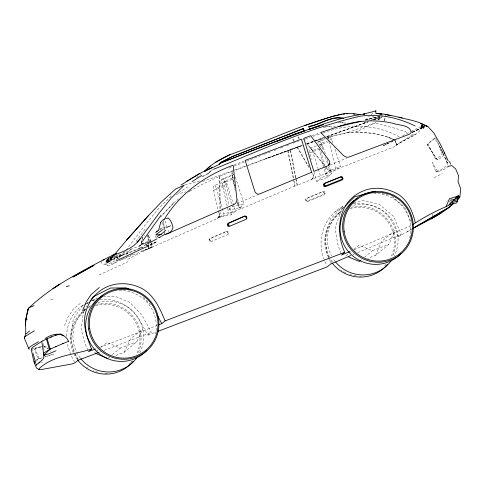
<?xml version="1.0" encoding="UTF-8"?>
<svg xmlns="http://www.w3.org/2000/svg" width="485" height="485" viewBox="0 0 485 485"><rect width="100%" height="100%" fill="white"/><g stroke="black" fill="none" stroke-linecap="round" stroke-linejoin="round"><path stroke-width="0.36" stroke-dasharray="2.42 1.82" d="M364.417 121.887L364.417 123.087L366.157 121.765M219.984 212.2L219.632 215.522L217.401 218.462L148.349 248.823L148.246 245.18M307.369 201.645L307.375 201.002L306.435 200.578L306.09 199.644L306.508 198.65L323.228 191.478L324.477 191.799L325.156 193.594L324.465 194.746L307.369 201.645L306.114 201.323L305.477 199.59L306.205 198.486L323.228 191.478M412.499 132.029L424.017 126.646L423.296 127.003L420.483 126.724L421.623 128.337C416.269 137.146 404.441 138.977 396.597 144.851L394.069 146.943L331.716 171.108L328.406 170.308L326.193 167.962M295.789 178.619L297.105 185.294L311.619 179.523L313.262 177.48L313.389 174.733L312.267 172.793M422.762 125.718L421.52 126.506L420.944 127.664L421.447 127.876L423.15 125.045M384.259 120.765L384.611 117.94M66.633 336.25C66.778 323.01 73.556 309.46 85.924 303.774L82.559 305.459M83.596 311.049L81.207 329.303L84.802 343.259L88.209 350.97M142.869 237.42L141.22 244.434L142.226 237.886L144.481 235.11M147.434 235.407L149.786 241.597C146.082 241.718 142.056 242.852 139.662 245.853L139.189 248.544L142.881 246.065M423.617 126.142L423.453 127.028L424.175 127.676L423.284 128.701L420.956 127.476M217.401 218.462L219.584 216.001L220.323 212.285M139.662 245.853L140.935 245.004L141.79 240.778M448.813 166.203L444.527 169.144L438.719 171.538L437.458 171.035L436.167 169.404L432.329 162.427L435.918 171.933C440.15 170.344 444.466 168.253 447.352 164.645L447.14 162.693L447.758 160.244M384.447 120.753L385.175 117.891M385.351 117.182L385.896 115.036M107.749 259.166L107.385 260.548L107.894 261.294L114.806 258.456L114.333 258.244L107.385 260.548L108.628 259.523L109.343 257.687L107.349 262.258L106.839 261.512L107.294 259.99L108.895 257.517M446.794 201.117L447.303 200.693M322.986 191.872L323.853 192.357L324.216 193.321L323.913 194.309L307.375 201.002M432.147 216.11L432.82 213.982M422.453 126.306L422.671 125.645L423.272 125.682L422.968 127.785L423.66 128.44M343.804 207.113L341.343 209.944L335.062 227.701L337.657 243.828L341.191 254.382M117.049 258.165L117.606 257.153L116.382 256.256L115.824 257.268L117.049 258.165L117.928 257.984L120.716 254.643L119.898 254.043M64.535 325.574L68.027 317.081L72.72 309.873L80.898 302.798M211.005 241.051L210.053 240.633L209.696 239.699L210.108 238.699L226.434 231.678L226.689 231.193L227.944 231.521L228.629 233.321L227.944 234.467L210.969 241.609L209.702 241.294L209.041 239.56L209.762 238.456L226.689 231.193M108.628 259.523L107.894 261.294L109.549 260.093M375.748 255.28L381.537 241.536L394.711 230.575L388.849 244.373L375.748 255.28L367.557 258.39M306.114 201.323L306.435 200.578M101.868 261.209L101.329 262.403L101.729 263.319L108.895 266.022L134.212 253.382M421.047 125.773L422.126 124.881L421.047 125.773L422.726 125.506M421.677 125.973L421.174 125.506M124.215 352.243L130.307 339.203L142.814 328.8L136.715 341.834L124.215 352.243L114.636 355.893M111.689 257.147L110.61 259.057L109.737 258.693L110.283 257.729L110.835 257.929L111.283 258.141L110.738 259.099L110.586 257.662L109.737 258.693L110.738 259.099L109.737 258.693M435.7 137.825L447.14 162.693L448.128 160.638M105.845 262.227L107.961 258.754L106.391 261.269L108.088 261.579L107.64 262.427L105.845 262.227L108.876 260.13L107.621 259.233L106.93 259.996L109.374 257.28M421.52 126.506L420.944 127.664L421.441 126.718L423.781 127.943L424.175 127.676M434.572 138.152L429.219 142.402L427.382 144.766L436.385 158.462L437.858 159.874L442.065 156.976L443.836 154.63L439.598 146.215L434.621 138.589L427.382 144.766L436.385 158.462L434.912 157.952L432.117 152.278M106.597 262.27L107.046 261.421L108.088 261.579L106.391 261.269L107.046 261.421M209.702 241.294L210.053 240.633M111.204 257.22L110.168 257.056L109.713 257.899L110.75 258.062L111.204 257.22L120.716 254.643M434.621 138.589L435.142 137.649M110.75 258.062L111.326 257.984L111.865 257.026M110.289 258.887L110.835 257.929M110.61 259.057L111.847 257.001M114.806 258.456L114.266 259.42L109.877 261.409L106.839 261.512L113.787 259.208L114.333 258.244M107.64 262.427L106.833 262.258L107.791 260.712M115.824 257.268L116.697 257.086L119.492 253.746M112.162 257.292L107.009 263.731L106.924 264.834L107.712 265.586M421.726 128.034L422.211 127.282M423.284 128.701L423.781 127.943M422.126 124.687L421.732 125.282L422.126 125.221L421.144 124.797M82.692 305.532L73.253 319.003L70.768 337.99L74.357 351.952M83.693 310.315L86.694 306.029M107.294 259.99L108.349 258.487L108.798 258.65M107.621 259.233L106.797 260.233L108.094 261.088L108.755 260.906L111.574 257.577L111.805 258.19L111.283 259.263L108.822 259.469L106.833 262.258M108.876 260.13L108.094 261.088M126.415 254.673L129.919 249.878M136.049 241.494L146.124 227.708M313.262 177.48L311.885 179.298L331.983 170.89L329.442 170.405L325.289 166.282M126.167 250.054L145.621 224.379L158.28 208.841L171.878 195.461L170.344 194.643M112.866 256.08L111.089 258.408L112.356 256.917M201.687 176.74C207.441 175.606 210.132 170.647 215.122 168.374M208.235 173.624L210.351 171.156M36.339 361.101L38.085 359.021L34.411 349.103L41.443 346.787M219.584 216.001L217.741 218.177L242.336 208.107L240.311 207.719L238.565 205.688L237.698 201.226M365.514 120.213L369.352 116.218M395.687 145.888L396.597 144.851L412.838 134.636L414.123 134.854L416.3 133.993M125.233 251.194L118.455 258.838M107.84 262.433C114.727 256.25 125.469 256.147 131.441 248.556M311.619 179.523C313.74 177.983 313.783 174.946 312.152 173.036M106.797 260.233L109.452 257.905L110.707 258.796M160.341 217.056L173.866 202.736L161.105 216.304M124.19 252.236C118.898 258.287 111.841 265.04 103.093 263.846M328.575 257.68L326.938 252.74L325.065 236.353L330.564 218.911L343.622 205.937C324.016 215.789 315.838 240.317 324.489 260.239M228.629 233.321L227.659 233.133L227.289 232.169L227.944 231.521M451.82 199.984L452.838 198.965M341.343 209.944L343.974 207.331M140.935 245.004L142.699 243.361M196.607 177.704L201.184 173.818M323.853 192.357L324.477 191.799M115.43 262.142L112.872 264.361L111.077 262.943M378.694 119.898L381.919 117.127M371.001 114.781L373.292 112.829M353.147 203.882C362.513 202.257 372.165 204.985 380.428 209.453C390.267 215.661 394.699 226.21 398.452 236.656L401.253 234.297L393.529 216.365L379.707 204.652L362.992 200.584L354.383 202.96M316.311 145.803L310.982 147.834L309.63 148.956L309.648 152.872L311.267 159.456M325.332 153.678L323.04 146.531L321.64 143.772L320.288 144.906L320.294 146.864M314.322 171.902L316.663 181.42L321.064 177.746L331.734 173.685L329.218 165.821M316.663 181.42L327.314 177.371L331.734 173.685M233.782 205.464L226.938 184.009L225.555 181.238L214.879 185.306L213.558 186.41L213.594 190.302L219.59 217.213L231.296 214.77L235.607 211.181L234.012 206.18M221.651 179.674L222.973 178.577L233.655 174.497L232.327 175.6L221.651 179.674L222.051 183.263L227.235 206.543M225.555 181.238L224.228 182.342L224.264 186.234L228.95 205.258M83.566 310.891L86.142 308.751A35.55 35.223 50.2 0 0 77.073 352.898M234.661 187.81L231.587 171.745L302.252 145.148M295.644 177.874L290.091 149.701L290.357 149.477L295.911 177.655M290.091 149.701L302.252 145.312M325.756 167.398L306.95 143.924L307.217 143.705L324.829 165.706M219.59 217.213L223.894 213.63L235.607 211.181M227.392 207.271L228.041 210.181L232.351 206.598L244.07 204.143L235.407 176.964M318.081 143.493L317.93 142.05L319.288 140.917L325.314 138.619M228.041 210.181L239.76 207.725L244.07 204.143M94.436 352.88L95.575 351.934M96.139 351.461L98.413 349.57M101.256 347.205L106.936 342.477L120.298 348.097L136.715 341.834M237.462 202.415C237.583 205.034 238.662 208.859 242.033 208.362L297.372 185.07L296.056 178.395M319.033 148.58L325.32 174.206L329.745 170.526L340.464 166.428L334.298 147.131M109.501 357.081L107.797 358.5L109.846 357.718M112.344 354.717L120.298 348.097M99.874 299.293C110.228 298.196 120.759 301.555 128.937 307.902C138.019 314.741 142.044 325.805 148.028 335.117L151.356 332.346L142.196 315.456L129.822 302.367L115.66 296.553L103.772 296.674M338.003 213.861L340.573 211.721A35.55 35.223 50.2 0 0 331.51 255.862M346.023 255.862L348.836 253.522M349.4 253.055L351.085 251.648M353.898 249.308L358.961 245.095L372.365 250.684L388.849 244.373M360.494 260.56L361.628 259.62M364.453 257.268L372.365 250.684M189.871 191.072L202.803 184.058L219.802 176.273L231.915 171.472L234.661 185.603M326.617 138.728L328.624 137.964L329.994 136.825L331.782 139.268L333.153 143.554M325.32 174.206L336.002 170.126L340.464 166.428M231.587 171.745L231.915 171.472M148.349 248.823L148.689 248.544L148.192 235.528M377.766 119.922L381.192 117.2M173.539 203.003L180.311 197.68M374.117 115.739L367.891 120.444M377.851 119.904L381.452 117.158M434.912 157.952L436.045 158.922L440.301 156.14L442.126 153.939L439.252 146.403L443.211 152.781L447.14 162.693L448.928 161.402M188.404 192.042L190.199 190.805M178.801 192.642L188.459 186.47M159.347 230.096L163.293 227.683L167.01 227.271L164.694 219.947M398.452 236.656L411.656 229.156M376.166 121.844L374.705 123.002L356.275 131.908L347.193 132.708L336.414 134.818L327.266 137.322M437.458 171.035L435.918 171.933L438.719 171.538M406.848 232.091L411.383 229.435M209.95 171.49L214.722 168.707M335.608 211.563L343.525 206.95M160.79 236.668L159.535 237.389L155.831 237.28L155.37 235.079M395.166 140.789L396.597 144.851L414.123 134.854M162.045 229.908L166.385 227.598M147.337 248.86L143.033 251.127L140.899 250.981M35.702 360.27L38.085 359.021L42.153 357.918M141.299 244.161L146.118 241.973M127.707 259.36L139.959 253.018M146.215 247.211L156.885 241.724L145.664 246.095M392.899 141.274L383.35 145.652L388.655 142.948M402.58 135.855L410.54 131.799M411.201 131.459L420.483 126.724M86.7 303.495L88.034 302.816M92.041 300.785L97.388 298.069L91.98 300.748M412.444 132.211L424.345 126.27M86.597 303.44L87.943 302.767M146.009 247.083L156.885 241.724L145.73 246.101M434.178 177.631L442.12 173.769M202.736 176.103L208.677 173.26M86.651 303.501L88.015 302.846M37.818 358.7L42.389 357.7M148.119 245.337L148.374 248.514L152.12 247.338L151.866 246.871L143.033 251.127L152.12 247.338L152.138 244.731L151.387 242.621M383.35 145.652L392.838 141.22M412.462 132.059L423.296 127.003M99.189 274.989L128.167 261.621M411.995 132.514L424.957 126.567L411.122 132.872M149.786 241.597L145.33 243.628L143.348 243.409M113.399 256.565L109.713 257.899L111.326 257.984L114.866 257.008L117.606 257.153M371.413 120.147L379.749 116.57M130.441 249.654L150.532 241.1M157.461 238.147L160.923 236.674M353.947 249.787L411.662 225.355M352.819 254.704L354.208 254.116M357.663 252.661L401.253 234.297M330.012 165.088L346.787 158.092M370.031 120.747L379.822 116.673M120.971 259.881L148.689 248.544M237.056 203.294L258.784 194.418M229.114 168.101L231.224 167.264M234.037 166.143L245.95 161.456M234.14 164.924L244.204 160.953M246.647 161.184L263.458 154.576M121.329 255.68L142.942 247.198M118.316 256.759L142.857 247.192M264.161 154.303L271.212 151.599M274.037 150.52L277.559 149.174M280.385 148.095L283.913 146.743M286.732 145.664L288.848 144.857M293.079 143.239L295.195 142.426M327.987 137.594L329.994 136.825M317.93 142.05L325.95 138.983M319.288 140.917L321.07 143.366L327.096 141.062M329.776 140.038L331.782 139.268M222.973 178.577L224.725 181.044L234.74 177.219M318.984 145.397L328.339 141.82M222.051 183.263L232.733 179.189L232.327 175.6M318.978 144.785L321.64 143.772M310.982 147.834L312.376 150.593L318.378 148.307M321.046 147.294L323.04 146.531M214.879 185.306L216.268 188.077L226.938 184.009M309.648 152.872L319.639 149.071M213.594 190.302L224.264 186.234M99.771 347.315L156.867 325.538M99.195 352.237L100.607 351.704M104.129 350.358L151.356 332.346M148.028 335.117L155.721 332.189M160.092 228.89L163.293 227.683M302.343 145.585L265.477 158.892L287.969 150.344L293.498 178.007M306.599 144.051L315.104 140.977M315.814 140.723L325.738 137.14M326.447 136.885L368.273 121.783M373.238 119.995L382.453 116.667L373.226 119.941L381.743 116.921M202.548 181.469L245.671 165.997M246.374 165.749L302.1 145.609M307.078 143.815L313.48 141.511M314.189 141.256L324.144 137.667M326.987 136.643L368.23 121.79M306.508 143.639L323.543 137.588M327.096 136.327L367.551 121.959M327.381 137.394L347.193 132.708L374.705 123.002L396.566 128.707L408.528 132.92M297.335 141.675L298.766 141.19M302.343 139.977L304.489 139.256M305.204 139.013L310.212 137.322M313.074 136.352L322.373 133.205M306.95 143.924L313.249 141.826M316.05 140.892L324.447 138.092M107.349 262.258L109.877 261.409M311.764 135.588L320.3 132.817M45.184 356.814L53.514 354.086L45.008 357.002M450.329 199.559L452.366 198.929M41.14 362.44L42.419 362.046M449.837 200.717L452.553 199.911M448.952 201.451L450.989 200.845M34.411 349.103C38.752 347.866 44.183 344.902 48.027 348.867C43.177 343.853 36.563 347.769 31.034 349.061M323.089 132.963C347.818 123.329 376.384 123.905 399.652 137.073M365.235 120.086L378.221 116.455M184.93 184.997L199.778 180.869M366.023 119.971L379.185 116.558M176.273 194.346L185.803 191.921M365.26 119.953L379.179 116.503M335.59 126.543L332.704 127.143L331.188 126.446L327.781 126.391L325.023 126.918M114.866 257.008L110.337 257.947L111.326 257.984M92.108 300.894L94.933 300.312M323.246 127.513L327.381 126.724L330.77 126.791L332.225 127.537M50.537 299.706L53.023 299.306M347.193 132.708C363.095 131.247 379.658 133.478 394.341 139.832M31.543 349.539L32.422 349.521L32.956 352.971M114.011 256.286L116.382 256.256M340.318 122.402L345.878 123.069M337.948 122.547L342.222 122.644L345.896 123.439M356.275 131.908C369.4 132.575 383.12 133.939 394.929 140.11L396.597 144.851M441.702 152.642L443.211 152.781M305.477 199.59L306.09 199.644M43.862 346.351L46.002 346.636L47.5 347.387M209.041 239.56L209.696 239.699M381.986 193.376L387.83 194.764M324.216 193.321L325.156 193.594M411.783 134.272L412.838 134.636M111.283 258.141L110.283 257.729M387.909 137.116L394.929 140.11M113.787 259.208L114.266 259.42M436.045 158.922L437.858 159.874M226.434 231.678L227.289 232.169M392.571 139.007L394.141 139.995M107.482 260.033L108.755 260.906M118.71 254.971L119.941 255.868M116.697 257.086L117.928 257.984M391.904 196.431L404.623 207.125L411.165 222.3M126.561 251.03L127.585 252.115M143.36 296.947L150.58 304.58M49.597 350.406L50.373 351.31M394.669 140.329L395.833 141.947M297.014 147.137L309.121 167.858M297.287 146.913L308.521 166.325M74.641 362.234L70.986 355.214M38.715 358.282L35.308 348.685M148.337 235.328L151.144 241.991M427.946 143.651L432.232 152.29M168.277 230.363L168.944 231.709M75.211 353.88L78.049 360.307M325.059 261.548L326.769 265.489M70.701 354.535L67.56 345.174L67.282 342.937M151.005 244.737L151.866 246.871M298.524 136.685L299.306 138.655M293.225 138.758L294.013 140.735M151.15 242.015L149.168 236.971M298.087 137.043L298.827 139.056M292.794 139.116L293.777 141.802M328.812 258.384L330.443 263.325M327.157 159.395L328.988 165.112M321.07 143.366L323.58 151.229M325.411 156.946L327.69 164.094M328.606 166.955L329.745 170.526M312.376 150.593L318.093 168.459M318.324 169.174L321.064 177.746M224.725 181.044L232.351 206.598M216.268 188.077L223.894 213.63M445.818 157.904L447.14 162.693M329.012 141.565L336.002 170.126M320.84 151.017L327.314 177.371M232.733 179.189L234.534 186.507M237.595 198.947L239.76 207.725M229.672 208.186L231.296 214.77M294.086 180.923L295.104 186.016M287.702 150.562L294.838 186.24M234.801 188.544L235.219 190.732M162.111 222.081L162.566 224.664M164.439 231.763L164.676 233.261M44.05 350.103L42.874 340.822M164.645 229.49L163.33 220.693L164.373 229.72M164.779 232.679L165.082 234.904M328.624 137.964L328.775 139.407M147.955 234.976L148.161 242.264M396.3 143.433L396.336 145.076M219.802 176.273L220.299 210.781M219.469 176.546L219.984 211.472M77.254 359.446A35.55 35.223 50.2 0 1 73.52 353.025M73.217 352.346A35.55 35.223 50.2 0 1 85.336 309.575M88.476 307.623A35.55 35.223 50.2 0 1 89.78 306.938M96.691 304.374A35.55 35.223 50.2 0 1 132.805 316.19A35.55 35.223 50.2 0 1 137.813 353.856M107.288 373.153A34.52 34.199 50.2 0 1 104.414 373.147M98.006 372.25A34.52 34.199 50.2 0 1 93.193 370.734M88.027 368.163A34.52 34.199 50.2 0 1 86.809 367.387M78.406 359.518A34.52 34.199 50.2 0 1 74.344 352.698M74.053 352.037A34.52 34.199 50.2 0 1 84.105 311.788M95.466 305.841A34.52 34.199 50.2 0 1 131.914 316.929A34.52 34.199 50.2 0 1 136.146 354.79M132.217 360.767A34.52 34.199 50.2 0 1 130.307 362.901M129.804 363.411A34.52 34.199 50.2 0 1 128.755 364.399M80.274 357.906A35.55 35.223 50.2 0 1 77.43 353.553M88.519 307.017A35.55 35.223 50.2 0 1 91.701 305.132M97.843 302.628A35.55 35.223 50.2 0 1 135.382 314.05A35.55 35.223 50.2 0 1 139.735 353.038M331.691 262.415A35.55 35.223 50.2 0 1 328.933 258.002M328.594 257.341A35.55 35.223 50.2 0 1 341.634 211.327M351.122 207.344A35.55 35.223 50.2 0 1 387.242 219.153A35.55 35.223 50.2 0 1 392.244 256.82M361.004 276.141A34.52 34.199 50.2 0 1 359.567 276.135M355.972 275.862A34.52 34.199 50.2 0 1 349.661 274.437M345.647 272.837A34.52 34.199 50.2 0 1 341.246 270.357M332.407 261.9A34.52 34.199 50.2 0 1 329.733 257.62M329.4 256.977A34.52 34.199 50.2 0 1 340.846 213.067M349.903 208.811A34.52 34.199 50.2 0 1 386.351 219.893A34.52 34.199 50.2 0 1 390.583 257.753M386.193 264.283A34.52 34.199 50.2 0 1 384.235 266.38M335.171 261.463A35.55 35.223 50.2 0 1 333.007 258.432M353.698 205.203A35.55 35.223 50.2 0 1 390.279 217.589A35.55 35.223 50.2 0 1 394.172 256.001M373.699 193.57A35.55 35.223 50.2 0 1 409.54 238.559M119.261 290.606A35.55 35.223 50.2 0 1 155.467 334.165M160.881 236.735L159.535 237.389L160.899 236.759"/><path stroke-width="0.73" d="M29.482 349.224L28.718 348.691L24.292 337.912C27.39 331.704 24.353 324.604 26.069 318.021L27.784 309.697L28.767 308.684L28.476 308.339C38.072 299.245 48.724 291.176 59.916 284.095L52.829 288.708M26.069 318.021L25.426 325.211M457.579 199.414L459.853 196.916L460.75 188.774L458.07 181.814L458.428 175.37L455.742 169.065L451.929 165.609L447.685 166.397M449.977 204.591L456.791 202.882L457.81 199.638L457.798 197.249L457.476 197.838M325.368 186.664L325.526 185.9L341.901 179.335L342.246 178.322L341.852 177.377L340.913 176.958L324.113 183.585L323.398 184.676L324.089 186.367L325.368 186.664L342.301 179.905L342.968 178.777L342.24 177.019L340.973 176.704L324.113 183.585M275.316 141.917C304.762 131.587 333.71 117.679 364.987 113.963L363.435 114.151L375.905 110.913L375.675 111.999L376.081 113.381L378.239 113.696M28.476 308.339L26.517 316.426L26.942 319.967M229.411 225.737L228.52 225.264L228.156 224.337L228.496 223.403L244.937 216.013L246.198 216.328L246.901 218.117L246.216 219.256L229.229 226.416L227.956 226.107L227.277 224.385L227.992 223.288L244.937 216.013M160.662 222.615L158.565 230.326L155.685 232.521M325.526 185.9L324.623 185.446L324.247 184.536L324.586 183.609M329.83 163.312L328.303 165.64L313.843 171.363L303.786 138.304L310.727 135.727L329.279 160.705L329.83 163.312L328.303 165.64M82.602 310.539L86.233 301.931L91.041 294.631L99.322 287.466M412.941 224.579C423.278 217.547 434.554 211.642 446.054 206.64L449.413 198.759L457.458 196.255L458.034 195.497L458.634 195.449L458.913 196.346L459.853 196.916M446.054 206.64L448.971 205.149L449.553 203.791M116.679 253.728L116.218 253.558L115.672 254.522L112.29 255.88M324.089 186.367L324.623 185.446M227.956 226.107L228.52 225.264M88.84 302.967L89.701 301.743M90.556 300.518L93.132 296.844L110.495 288.023L126.1 287.866L130.823 289.806M142.457 241.324L160.844 215.461M160.699 222.518L162.196 220.445L164.227 219.117M164.221 219.475C180.002 193.466 204.949 175.685 233.121 165.185L236.753 197.516C237.183 199.941 236.789 202.7 234.582 204.161L165.409 234.625M137.249 242.07L140.498 238.347L159.147 213.127L171.132 198.153L184.221 185.191L175.649 188.968L162.002 201.366L148.18 215.91L126.573 240.166L114.084 255.013M219.353 164.197L220.608 162.614L231.891 156.849L303.361 128.573L304.477 131.15M148.18 215.91L126.573 240.166M457.591 197.819L458.913 196.346L455.827 197.528M448.971 205.149L457.458 196.255M246.901 218.117L246.144 217.753L245.768 216.795L246.198 216.328M29.585 331L26.087 333.916M51.471 336.875L46.463 339.082L49.076 348.533L49.773 349.291L43.729 353.044L44.074 355.293L49.773 349.291L56.29 346.478M140.498 238.347C133.29 249.151 121.141 252.248 109.828 256.583C90.798 266.386 71.671 276.317 53.75 288.114M156.479 231.691L157.273 230.866M165.749 230.266L161.353 234.164L157.055 236.583M111.532 256.286L112.75 255.055L116.218 253.558M345.023 206.289L354.48 196.904L373.959 191.46L375.42 191.805M412.862 228.423C426.673 220.717 442.005 214.649 453.445 203.373M457.616 199.377L459.18 197.88L457.961 199.008M412.68 228.677L449.577 207.083L453.311 203.506M166.985 233.855C170.162 233.164 172.29 230.387 173.018 227.356C172.157 224.021 170.926 220.329 168.271 218.02L165.743 218.668M341.852 177.377L342.24 177.019M210.296 166.064L204.282 171.557L219.359 164.367L221.008 162.281L232.291 156.516L303.361 128.573M204.458 171.363C211.702 163.851 220.869 158.71 230.308 154.472M158.28 324.998L161.802 323.653L165.13 320.888C159.795 308.327 153.969 294.692 141.183 288.114C131.696 283.501 120.795 282.306 110.665 285.453C94.927 290.418 84.438 305.689 84.493 322.052C84.723 331.497 88.191 340.367 91.556 349.067L88.494 351.613L95.545 348.927M415.275 222.657C412.735 211.66 408.194 200.972 398.446 194.461C387.679 188.107 374.178 185.961 362.544 191.278C338.403 201.257 334.789 230.86 344.768 252.303L341.428 255.086L349.77 251.551M360.494 260.56L359.367 261.5L348.691 256.989M38.933 363.077L39.885 362.301M162.19 229.999L155.982 234.685M103.008 260.118L104.233 259.245M181.026 185.015L199.535 173.581L212.685 167.186M192.06 181.608L201.663 175.479M431.25 218.953L441.508 212.606M36.49 365.235L36.278 364.399M186.725 181.287L199.535 173.581M215.219 162.481L230.072 154.666C266.829 141.341 302.325 124.008 340.325 114.363C346.866 113.053 353.583 113.332 360.082 114.715M204.882 171.078L206.598 170.144M161.414 236.304L165.161 234.134M415.263 226.956L449.577 207.083M38.497 341.725L32.065 345.429L29.828 347.06L28.609 348.303L28.718 348.691M166.779 233.74L168.028 233.061M34.38 330.806L25.547 336.208L24.25 337.481L24.596 338.184M41.698 341.446L33.374 346.805L31.816 348.188L31.543 349.539M144.475 245.41L156.91 238.911M28.888 307.769L33.986 305.641M375.354 111.186L375.905 110.913M116.067 260.948L145.567 247.144M45.232 338.445C53.004 333.286 63.844 331.328 68.549 341.258M214.667 168.859C262.13 149.544 309.339 127.955 359.403 116.37C378.306 113.241 398.185 117.625 415.178 125.985M56.03 350.722L49.246 353.68L44.074 355.293M50.737 337.16L57.921 334.335M55.557 346.763L63.571 343.338M350.746 255.577L330.679 264.028L327.345 266.805L157.843 331.382M62.838 343.629L68.646 341.234M166.604 227.441L170.49 225.84M91.556 349.067C73.926 354.759 52.774 355.487 38.776 369.006L39.115 369.746L41.48 369.509L71.962 363.962L74.987 362.853L78.049 360.307L98.491 352.51M49.397 349.067L50.834 348.933M219.741 163.263L294.195 134.272L304.01 130.999M220.208 163.184L293.958 134.466L303.78 131.192M165.13 320.888L344.768 252.303M304.525 125.67L331.176 116.794M308.921 129.368L323.592 124.657M309.388 129.325L320.603 125.591M338.16 126.682L320.682 132.502L341.955 153.921C343.532 155.94 345.878 157.631 348.576 157.188L409.261 134.303L411.268 132.648C410.413 124.53 398.725 125.663 393.153 123.342C374.887 119.031 355.844 120.535 338.16 126.682L360.907 121.292M308.969 126.597C320.118 124.857 331.443 115.588 342.962 118.601L343.435 118.213C331.582 115.339 320.094 124.663 308.66 126.494L309.769 129.071M453.232 199.705L457.992 198.286M451.687 201.384L457.81 199.638M55.49 335.093L60.346 334.377L63.711 335.814M66.312 286.58L69.27 285.786M449.995 203.118L457.488 201.105M331.873 116.564L341.488 114.363M323.398 184.676L324.247 184.536M156.121 234.964L161.353 234.164M342.889 114.175L344.987 113.896M385.048 114.405L390.916 115.648M227.277 224.385L228.156 224.337M59.14 334.159L61.08 334.092M346.381 113.702L347.806 113.739M31.361 349.964L33.216 358.688L35.405 365.678L42.474 359.797L43.765 357.736L43.759 354.68L41.734 341.258L47.197 338.791L50.131 348.782M379.682 113.902L381.834 114.218M381.956 114.193L376.081 113.381L384.393 114.151L402.229 117.861M353.474 113.975L354.844 114.224M398.809 117.376C408.728 119.631 419.04 121.28 427.691 126.688L420.446 123.402M424.702 125.354L427.734 126.373L433.814 132.951L440.604 144.663L448.128 160.638M95.769 353.444L107.797 358.5M244.834 216.371L245.768 216.795M169.277 232.382L169.762 232.654M342.246 178.322L342.968 178.777M39.115 369.746L36.805 368.303L35.635 366.424M448.928 161.402L449.965 162.287L450.613 164.142M157.219 315.208L161.802 323.653M35.914 363.398L33.065 353.656M302.961 128.907L303.749 130.877M33.914 361.21L34.587 363.186M444.308 152.423L444.684 153.793M27.784 309.697L27.887 310.709M136.6 358.039A35.55 35.223 50.2 0 1 80.734 358.494M133.114 361.337A35.55 35.223 50.2 0 1 77.703 360.046M391.031 261.003A35.55 35.223 50.2 0 1 335.638 262.039M387.551 264.301A35.55 35.223 50.2 0 1 332.14 263.009M400.859 253.794A35.55 35.223 50.2 0 1 348.818 252.042A35.55 35.223 50.2 0 1 354.438 200.263M355.65 199.42A35.55 35.223 50.2 0 1 357.536 198.244M146.931 350.291A35.55 35.223 50.2 0 1 93.666 348.218A35.55 35.223 50.2 0 1 102.468 295.656M75.333 275.698L72.986 277.044L93.999 265.295L75.333 275.698M311.588 172.302L259.117 194.145L257.571 194.109L255.304 192.551L254.801 191.375L245.192 160.42L301.391 139.171L311.588 172.302M343.053 231.915A35.55 35.223 50.2 0 0 400.149 254.625A35.55 35.223 50.2 0 0 390.783 193.921A35.55 35.223 50.2 0 0 343.053 231.915M344.174 231.678A34.52 34.199 50.2 0 0 399.61 253.728A34.52 34.199 50.2 0 0 390.522 194.782A34.52 34.199 50.2 0 0 344.174 231.678M88.622 328.945A35.55 35.223 50.2 0 0 145.712 351.655A35.55 35.223 50.2 0 0 136.352 290.952A35.55 35.223 50.2 0 0 88.622 328.945M89.737 328.709A34.52 34.199 50.2 0 0 145.179 350.764A34.52 34.199 50.2 0 0 136.085 291.818A34.52 34.199 50.2 0 0 89.737 328.709"/></g></svg>
